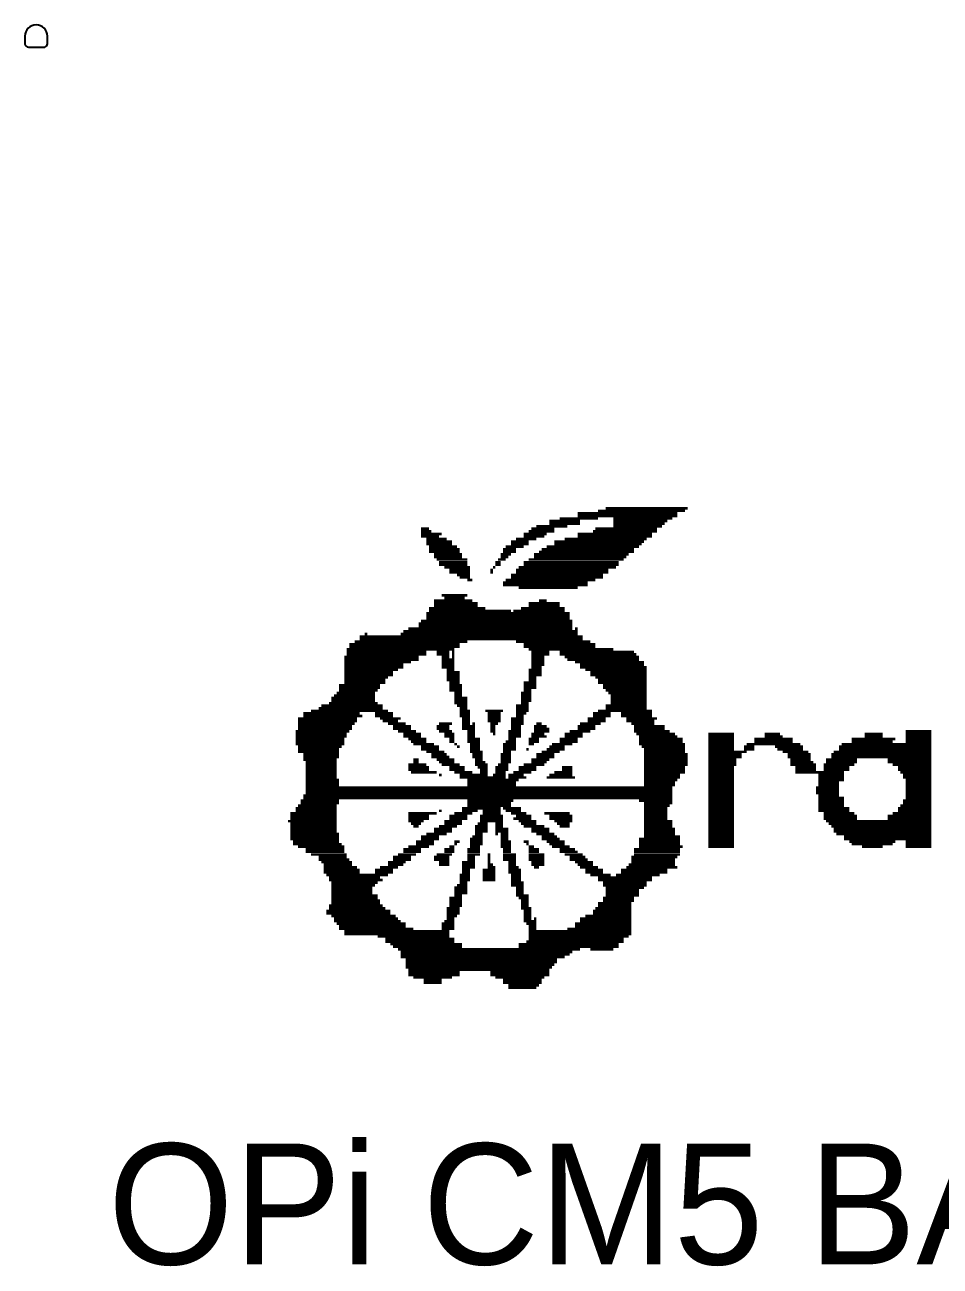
# Model space of a CAD drawing. Extents: x -5.9 to 88.8, y -7.5 to 73.4.
# Drawn here: x 33 to 45.12, y 14.08 to 30.5 of the extents above; entities that cross this region are included whole.
import ezdxf

# ---------------------------------------------------------------- set-up
doc = ezdxf.new("R2010")
doc.units = 0
doc.layers.add('BG_SILKSCREEN_TOP', color=142, linetype='CONTINUOUS')
doc.layers.add('PIN_TOP', color=96, linetype='CONTINUOUS')

msp = doc.modelspace()

# ---------------------------------------------------------------- linework, layer by layer
at = {"layer": 'BG_SILKSCREEN_TOP', "const_width": 0.034011}
for points in [[(40.078, 23.968507), (40.586812, 23.968507)], [(40.31549, 24.036299), (41.638601, 24.036299)], [(40.31549, 24.002492), (41.638601, 24.002492)], [(40.586812, 24.07031), (41.740201, 24.07031)], [(40.68859, 24.104092), (41.774212, 24.104092)], [(40.790495, 23.968507), (41.570808, 23.968507)], [(38.245898, 23.832795), (38.347802, 23.832795)], [(38.245898, 23.798809), (38.38161, 23.798809)], [(39.670888, 23.798809), (40.010207, 23.798809)], [(39.704899, 23.832795), (40.010207, 23.832795)], [(39.772692, 23.866602), (40.1796, 23.866602)], [(39.942389, 23.934699), (40.349297, 23.934699)], [(39.942389, 23.900689), (40.349297, 23.900689)], [(40.518994, 23.798809), (41.3671, 23.798809)], [(40.553005, 23.832795), (41.3671, 23.832795)], [(40.790495, 23.934699), (41.50299, 23.934699)], [(40.790495, 23.900689), (41.468904, 23.900689)], [(40.790495, 23.866602), (41.434893, 23.866602)], [(38.245898, 23.765002), (38.517398, 23.765002)], [(38.245898, 23.730991), (38.483388, 23.730991)], [(38.31369, 23.697209), (38.585292, 23.697209)], [(38.31369, 23.663199), (38.65311, 23.663199)], [(39.433398, 23.663199), (39.670888, 23.663199)], [(39.501191, 23.697209), (39.772692, 23.697209)], [(39.602994, 23.765002), (39.908302, 23.765002)], [(39.602994, 23.730991), (39.874292, 23.730991)], [(40.010207, 23.663199), (41.197403, 23.663199)], [(40.145792, 23.697209), (41.231388, 23.697209)], [(40.31549, 23.765002), (41.299308, 23.765002)], [(40.31549, 23.730991), (41.299308, 23.730991)], [(38.31369, 23.629112), (38.65311, 23.629112)], [(38.347802, 23.595305), (38.720903, 23.595305)], [(38.347802, 23.561294), (38.754888, 23.561294)], [(38.347802, 23.527512), (38.754888, 23.527512)], [(38.415595, 23.493501), (38.788696, 23.493501)], [(39.297712, 23.493501), (39.433398, 23.493501)], [(39.331494, 23.561294), (39.501191, 23.561294)], [(39.331494, 23.527512), (39.501191, 23.527512)], [(39.365504, 23.595305), (39.602994, 23.595305)], [(39.433398, 23.629112), (39.670888, 23.629112)], [(39.738706, 23.493501), (40.993898, 23.493501)], [(39.806499, 23.527512), (41.061792, 23.527512)], [(39.84051, 23.561294), (41.061792, 23.561294)], [(39.908302, 23.595305), (41.12961, 23.595305)], [(40.010207, 23.629112), (41.163596, 23.629112)], [(38.415595, 23.459694), (38.788696, 23.459694)], [(38.449606, 23.425709), (38.856488, 23.425709)], [(38.483388, 23.391597), (38.856488, 23.391597)], [(38.483388, 23.357891), (38.856488, 23.357891)], [(38.551206, 23.323804), (38.8906, 23.323804)], [(39.195908, 23.323804), (39.229894, 23.323804)], [(39.229894, 23.391597), (39.297712, 23.391597)], [(39.229894, 23.357891), (39.297712, 23.357891)], [(39.263701, 23.425709), (39.365504, 23.425709)], [(39.297712, 23.459694), (39.399312, 23.459694)], [(39.535202, 23.323804), (40.824302, 23.323804)], [(39.602994, 23.391597), (40.858288, 23.391597)], [(39.602994, 23.357891), (40.858288, 23.357891)], [(39.670888, 23.425709), (40.926106, 23.425709)], [(39.738706, 23.459694), (40.959888, 23.459694)], [(38.618998, 23.289997), (38.8906, 23.289997)], [(38.618998, 23.256011), (38.8906, 23.256011)], [(38.720903, 23.222204), (38.8906, 23.222204)], [(38.754888, 23.188193), (38.8906, 23.188193)], [(38.856488, 23.154411), (38.924611, 23.154411)], [(39.162101, 23.289997), (39.195908, 23.289997)], [(39.162101, 23.256011), (39.195908, 23.256011)], [(39.365504, 23.154411), (40.553005, 23.154411)], [(39.433398, 23.222204), (40.654605, 23.222204)], [(39.433398, 23.188193), (40.654605, 23.188193)], [(39.501191, 23.289997), (40.722702, 23.289997)], [(39.501191, 23.256011), (40.722702, 23.256011)], [(39.331494, 23.120401), (40.4511, 23.120401)], [(39.331494, 23.086289), (40.4511, 23.086289)], [(39.535202, 23.052608), (40.31549, 23.052608)], [(38.415595, 22.882911), (38.924611, 22.882911)], [(38.415595, 22.848799), (38.992404, 22.848799)], [(38.415595, 22.815093), (38.992404, 22.815093)], [(38.517398, 22.950703), (38.856488, 22.950703)], [(38.551206, 22.916896), (38.822808, 22.916896)], [(39.670888, 22.848799), (40.078, 22.848799)], [(39.670888, 22.815093), (40.078, 22.815093)], [(39.806499, 22.882911), (39.908302, 22.882911)], [(38.31369, 22.713188), (40.213712, 22.713188)], [(38.31369, 22.679406), (40.213712, 22.679406)], [(38.347802, 22.781006), (39.094004, 22.781006)], [(38.347802, 22.747199), (39.433398, 22.747199)], [(39.467409, 22.747199), (40.145792, 22.747199)], [(39.569009, 22.781006), (40.145792, 22.781006)], [(38.0762, 22.50981), (40.247697, 22.50981)], [(38.21209, 22.577603), (40.247697, 22.577603)], [(38.21209, 22.543491), (40.247697, 22.543491)], [(38.245898, 22.61141), (40.247697, 22.61141)], [(38.31369, 22.645395), (40.213712, 22.645395)], [(40.281504, 22.50981), (40.31549, 22.50981)], [(37.36401, 22.340087), (38.856488, 22.340087)], [(37.431802, 22.407905), (40.383308, 22.407905)], [(37.431802, 22.373895), (40.383308, 22.373895)], [(37.499696, 22.441891), (37.533402, 22.441891)], [(37.9746, 22.441891), (40.31549, 22.441891)], [(38.008408, 22.475698), (40.31549, 22.475698)], [(39.501191, 22.340087), (40.485212, 22.340087)], [(37.262206, 22.238208), (38.687096, 22.238208)], [(37.262206, 22.204401), (38.31369, 22.204401)], [(37.262206, 22.17039), (38.31369, 22.17039)], [(37.295988, 22.306001), (38.754888, 22.306001)], [(37.295988, 22.272295), (38.754888, 22.272295)], [(38.449606, 22.204401), (38.618998, 22.204401)], [(38.449606, 22.17039), (38.618998, 22.17039)], [(38.65311, 22.204401), (38.687096, 22.204401)], [(38.65311, 22.17039), (38.687096, 22.17039)], [(39.602994, 22.306001), (40.553005, 22.306001)], [(39.602994, 22.272295), (40.553005, 22.272295)], [(39.670888, 22.238208), (40.790495, 22.238208)], [(39.704899, 22.204401), (39.942389, 22.204401)], [(39.704899, 22.17039), (39.942389, 22.17039)], [(40.078, 22.204401), (41.061792, 22.204401)], [(40.078, 22.17039), (41.095803, 22.17039)], [(37.228094, 22.136608), (38.21209, 22.136608)], [(37.228094, 22.102597), (38.21209, 22.102597)], [(37.228094, 22.068612), (38.110312, 22.068612)], [(37.228094, 22.034805), (38.008408, 22.034805)], [(37.228094, 22.000693), (38.008408, 22.000693)], [(38.517398, 22.136608), (38.618998, 22.136608)], [(38.517398, 22.102597), (38.687096, 22.102597)], [(38.517398, 22.068612), (38.687096, 22.068612)], [(38.517398, 22.034805), (38.687096, 22.034805)], [(38.517398, 22.000693), (38.687096, 22.000693)], [(38.65311, 22.136608), (38.687096, 22.136608)], [(39.704899, 22.136608), (39.874292, 22.136608)], [(39.704899, 22.102597), (39.874292, 22.102597)], [(39.704899, 22.068612), (39.874292, 22.068612)], [(39.704899, 22.034805), (39.874292, 22.034805)], [(39.704899, 22.000693), (39.84051, 22.000693)], [(40.145792, 22.136608), (41.12961, 22.136608)], [(40.1796, 22.102597), (41.12961, 22.102597)], [(40.281504, 22.068612), (41.197403, 22.068612)], [(40.349297, 22.034805), (41.197403, 22.034805)], [(40.349297, 22.000693), (41.231388, 22.000693)], [(37.228094, 21.967012), (37.94059, 21.967012)], [(37.228094, 21.9329), (37.872797, 21.9329)], [(37.228094, 21.899093), (37.872797, 21.899093)], [(37.228094, 21.865107), (37.805004, 21.865107)], [(37.228094, 21.831097), (37.770892, 21.831097)], [(38.585292, 21.967012), (38.687096, 21.967012)], [(38.585292, 21.9329), (38.754888, 21.9329)], [(38.585292, 21.899093), (38.754888, 21.899093)], [(38.585292, 21.865107), (38.754888, 21.865107)], [(38.585292, 21.831097), (38.754888, 21.831097)], [(39.670888, 21.967012), (39.84051, 21.967012)], [(39.670888, 21.9329), (39.84051, 21.9329)], [(39.670888, 21.899093), (39.84051, 21.899093)], [(39.670888, 21.865107), (39.772692, 21.865107)], [(39.670888, 21.831097), (39.772692, 21.831097)], [(40.41709, 21.967012), (41.231388, 21.967012)], [(40.485212, 21.9329), (41.231388, 21.9329)], [(40.485212, 21.899093), (41.231388, 21.899093)], [(40.553005, 21.865107), (41.231388, 21.865107)], [(40.586812, 21.831097), (41.231388, 21.831097)], [(37.126494, 21.661603), (37.635307, 21.661603)], [(37.160302, 21.763203), (37.7031, 21.763203)], [(37.160302, 21.729497), (37.7031, 21.729497)], [(37.160302, 21.69541), (37.669292, 21.69541)], [(37.228094, 21.797289), (37.770892, 21.797289)], [(38.618998, 21.797289), (38.754888, 21.797289)], [(38.618998, 21.763203), (38.788696, 21.763203)], [(38.618998, 21.729497), (38.788696, 21.729497)], [(38.618998, 21.69541), (38.788696, 21.69541)], [(38.687096, 21.661603), (38.788696, 21.661603)], [(39.569009, 21.661603), (39.704899, 21.661603)], [(39.602994, 21.797289), (39.772692, 21.797289)], [(39.602994, 21.763203), (39.772692, 21.763203)], [(39.602994, 21.729497), (39.772692, 21.729497)], [(39.602994, 21.69541), (39.704899, 21.69541)], [(40.586812, 21.797289), (41.231388, 21.797289)], [(40.654605, 21.763203), (41.231388, 21.763203)], [(40.654605, 21.729497), (41.231388, 21.729497)], [(40.68859, 21.69541), (41.231388, 21.69541)], [(40.722702, 21.661603), (41.231388, 21.661603)], [(37.024691, 21.525789), (37.669292, 21.525789)], [(37.058498, 21.593607), (37.635307, 21.593607)], [(37.058498, 21.559799), (37.635307, 21.559799)], [(37.092509, 21.627592), (37.635307, 21.627592)], [(38.687096, 21.627592), (38.788696, 21.627592)], [(38.687096, 21.593607), (38.856488, 21.593607)], [(38.687096, 21.559799), (38.856488, 21.559799)], [(38.687096, 21.525789), (38.856488, 21.525789)], [(39.569009, 21.627592), (39.704899, 21.627592)], [(39.569009, 21.593607), (39.704899, 21.593607)], [(39.569009, 21.559799), (39.704899, 21.559799)], [(39.569009, 21.525789), (39.670888, 21.525789)], [(40.75651, 21.627592), (41.231388, 21.627592)], [(40.75651, 21.593607), (41.231388, 21.593607)], [(40.75651, 21.559799), (41.231388, 21.559799)], [(40.75651, 21.525789), (41.231388, 21.525789)], [(36.685296, 21.390102), (37.431802, 21.390102)], [(36.685296, 21.356295), (37.46561, 21.356295)], [(36.787201, 21.424189), (37.805004, 21.424189)], [(36.889004, 21.457895), (37.737212, 21.457895)], [(36.922812, 21.492007), (37.737212, 21.492007)], [(37.635307, 21.390102), (37.872797, 21.390102)], [(37.635307, 21.356295), (37.872797, 21.356295)], [(38.720903, 21.492007), (38.856488, 21.492007)], [(38.754888, 21.457895), (38.856488, 21.457895)], [(38.754888, 21.424189), (38.8906, 21.424189)], [(38.754888, 21.390102), (38.8906, 21.390102)], [(38.754888, 21.356295), (38.8906, 21.356295)], [(39.094004, 21.424189), (39.331494, 21.424189)], [(39.12809, 21.390102), (39.297712, 21.390102)], [(39.12809, 21.356295), (39.297712, 21.356295)], [(39.501191, 21.492007), (39.670888, 21.492007)], [(39.501191, 21.457895), (39.670888, 21.457895)], [(39.501191, 21.424189), (39.670888, 21.424189)], [(39.501191, 21.390102), (39.636802, 21.390102)], [(39.501191, 21.356295), (39.602994, 21.356295)], [(40.518994, 21.390102), (40.75651, 21.390102)], [(40.518994, 21.356295), (40.75651, 21.356295)], [(40.586812, 21.424189), (41.299308, 21.424189)], [(40.68859, 21.492007), (41.231388, 21.492007)], [(40.68859, 21.457895), (41.231388, 21.457895)], [(40.892095, 21.390102), (41.299308, 21.390102)], [(40.892095, 21.356295), (41.299308, 21.356295)], [(36.617504, 21.322309), (37.397792, 21.322309)], [(36.617504, 21.288299), (37.397792, 21.288299)], [(36.617504, 21.254491), (37.36401, 21.254491)], [(36.617504, 21.220405), (37.329999, 21.220405)], [(36.617504, 21.186699), (37.329999, 21.186699)], [(37.7031, 21.322309), (37.9746, 21.322309)], [(37.737212, 21.288299), (37.94059, 21.288299)], [(37.805004, 21.254491), (38.042494, 21.254491)], [(37.872797, 21.220405), (38.110312, 21.220405)], [(37.872797, 21.186699), (38.110312, 21.186699)], [(38.449606, 21.220405), (38.618998, 21.220405)], [(38.449606, 21.186699), (38.618998, 21.186699)], [(38.483388, 21.254491), (38.65311, 21.254491)], [(38.788696, 21.322309), (38.8906, 21.322309)], [(38.788696, 21.288299), (38.8906, 21.288299)], [(38.788696, 21.254491), (38.8906, 21.254491)], [(38.788696, 21.220405), (38.958393, 21.220405)], [(38.788696, 21.186699), (38.958393, 21.186699)], [(38.924611, 21.254491), (38.958393, 21.254491)], [(39.12809, 21.322309), (39.297712, 21.322309)], [(39.12809, 21.288299), (39.297712, 21.288299)], [(39.162101, 21.254491), (39.263701, 21.254491)], [(39.162101, 21.220405), (39.229894, 21.220405)], [(39.162101, 21.186699), (39.229894, 21.186699)], [(39.433398, 21.322309), (39.602994, 21.322309)], [(39.433398, 21.288299), (39.602994, 21.288299)], [(39.433398, 21.254491), (39.602994, 21.254491)], [(39.433398, 21.220405), (39.569009, 21.220405)], [(39.433398, 21.186699), (39.569009, 21.186699)], [(39.738706, 21.220405), (39.908302, 21.220405)], [(39.738706, 21.186699), (39.942389, 21.186699)], [(39.772692, 21.254491), (39.84051, 21.254491)], [(40.31549, 21.220405), (40.553005, 21.220405)], [(40.31549, 21.186699), (40.553005, 21.186699)], [(40.349297, 21.254491), (40.620798, 21.254491)], [(40.4511, 21.322309), (40.68859, 21.322309)], [(40.4511, 21.288299), (40.68859, 21.288299)], [(40.959888, 21.322309), (41.3671, 21.322309)], [(40.959888, 21.288299), (41.333293, 21.288299)], [(41.02801, 21.254491), (41.333293, 21.254491)], [(41.061792, 21.220405), (41.468904, 21.220405)], [(41.061792, 21.186699), (41.468904, 21.186699)], [(36.583696, 21.152612), (37.295988, 21.152612)], [(36.583696, 21.118805), (37.262206, 21.118805)], [(36.583696, 21.084794), (37.262206, 21.084794)], [(36.583696, 21.050809), (37.228094, 21.050809)], [(36.583696, 21.017001), (37.228094, 21.017001)], [(37.94059, 21.152612), (38.178105, 21.152612)], [(38.008408, 21.118805), (38.245898, 21.118805)], [(38.008408, 21.084794), (38.245898, 21.084794)], [(38.0762, 21.050809), (38.31369, 21.050809)], [(38.110312, 21.017001), (38.31369, 21.017001)], [(38.483388, 21.152612), (38.65311, 21.152612)], [(38.551206, 21.118805), (38.687096, 21.118805)], [(38.551206, 21.084794), (38.687096, 21.084794)], [(38.618998, 21.050809), (38.687096, 21.050809)], [(38.618998, 21.017001), (38.687096, 21.017001)], [(38.856488, 21.152612), (38.958393, 21.152612)], [(38.856488, 21.118805), (38.958393, 21.118805)], [(38.856488, 21.084794), (38.958393, 21.084794)], [(38.856488, 21.050809), (39.026211, 21.050809)], [(38.856488, 21.017001), (39.026211, 21.017001)], [(39.162101, 21.152612), (39.229894, 21.152612)], [(39.195908, 21.118805), (39.229894, 21.118805)], [(39.365504, 21.017001), (39.501191, 21.017001)], [(39.399312, 21.152612), (39.569009, 21.152612)], [(39.399312, 21.118805), (39.569009, 21.118805)], [(39.399312, 21.084794), (39.569009, 21.084794)], [(39.399312, 21.050809), (39.501191, 21.050809)], [(39.670888, 21.050809), (39.806499, 21.050809)], [(39.670888, 21.017001), (39.806499, 21.017001)], [(39.704899, 21.118805), (39.874292, 21.118805)], [(39.704899, 21.084794), (39.908302, 21.084794)], [(39.738706, 21.152612), (39.942389, 21.152612)], [(40.078, 21.050809), (40.31549, 21.050809)], [(40.078, 21.017001), (40.31549, 21.017001)], [(40.145792, 21.118805), (40.383308, 21.118805)], [(40.145792, 21.084794), (40.383308, 21.084794)], [(40.213712, 21.152612), (40.485212, 21.152612)], [(41.061792, 21.152612), (41.536696, 21.152612)], [(41.095803, 21.118805), (41.60459, 21.118805)], [(41.12961, 21.084794), (41.638601, 21.084794)], [(41.12961, 21.050809), (41.706394, 21.050809)], [(41.12961, 21.017001), (41.706394, 21.017001)], [(42.045788, 21.118805), (42.384802, 21.118805)], [(42.045788, 21.084794), (42.384802, 21.084794)], [(42.045788, 21.050809), (42.384802, 21.050809)], [(42.045788, 21.017001), (42.384802, 21.017001)], [(42.656404, 21.050809), (43.16509, 21.050809)], [(42.656404, 21.017001), (43.16509, 21.017001)], [(42.79199, 21.118805), (42.995494, 21.118805)], [(42.79199, 21.084794), (43.029505, 21.084794)], [(43.945404, 21.050809), (44.522288, 21.050809)], [(43.945404, 21.017001), (44.488202, 21.017001)], [(44.115101, 21.118805), (44.352591, 21.118805)], [(44.115101, 21.084794), (44.352591, 21.084794)], [(44.657899, 21.152612), (44.997192, 21.152612)], [(44.657899, 21.118805), (44.997192, 21.118805)], [(44.657899, 21.084794), (44.997192, 21.084794)], [(44.657899, 21.050809), (44.997192, 21.050809)], [(44.657899, 21.017001), (44.997192, 21.017001)], [(36.583696, 20.982991), (37.228094, 20.982991)], [(36.617504, 20.949209), (37.194388, 20.949209)], [(36.617504, 20.915097), (37.160302, 20.915097)], [(36.617504, 20.881391), (37.160302, 20.881391)], [(36.685296, 20.847304), (37.160302, 20.847304)], [(38.144298, 20.982991), (38.415595, 20.982991)], [(38.245898, 20.949209), (38.483388, 20.949209)], [(38.245898, 20.915097), (38.483388, 20.915097)], [(38.31369, 20.881391), (38.551206, 20.881391)], [(38.38161, 20.847304), (38.585292, 20.847304)], [(38.687096, 20.982991), (38.720903, 20.982991)], [(38.720903, 20.949209), (38.754888, 20.949209)], [(38.8906, 20.982991), (39.026211, 20.982991)], [(38.8906, 20.949209), (39.026211, 20.949209)], [(38.8906, 20.915097), (39.026211, 20.915097)], [(38.8906, 20.881391), (39.060196, 20.881391)], [(38.924611, 20.847304), (39.060196, 20.847304)], [(39.297712, 20.847304), (39.433398, 20.847304)], [(39.331494, 20.982991), (39.501191, 20.982991)], [(39.331494, 20.949209), (39.501191, 20.949209)], [(39.331494, 20.915097), (39.501191, 20.915097)], [(39.331494, 20.881391), (39.433398, 20.881391)], [(39.636802, 20.915097), (39.670888, 20.915097)], [(39.670888, 20.982991), (39.738706, 20.982991)], [(39.772692, 20.847304), (40.010207, 20.847304)], [(39.84051, 20.881391), (40.078, 20.881391)], [(39.908302, 20.915097), (40.145792, 20.915097)], [(39.942389, 20.949209), (40.145792, 20.949209)], [(39.976196, 20.982991), (40.247697, 20.982991)], [(41.12961, 20.982991), (41.740201, 20.982991)], [(41.163596, 20.949209), (41.740201, 20.949209)], [(41.197403, 20.915097), (41.740201, 20.915097)], [(41.197403, 20.881391), (41.740201, 20.881391)], [(41.197403, 20.847304), (41.774212, 20.847304)], [(42.045788, 20.982991), (42.384802, 20.982991)], [(42.045788, 20.949209), (42.384802, 20.949209)], [(42.045788, 20.915097), (42.384802, 20.915097)], [(42.045788, 20.881391), (42.5545, 20.881391)], [(42.045788, 20.847304), (42.486707, 20.847304)], [(42.520489, 20.949209), (42.656404, 20.949209)], [(42.520489, 20.915097), (42.656404, 20.915097)], [(42.5545, 20.982991), (43.266995, 20.982991)], [(42.9276, 20.949209), (43.300802, 20.949209)], [(42.961712, 20.915097), (43.300802, 20.915097)], [(43.029505, 20.881391), (43.368798, 20.881391)], [(43.097298, 20.847304), (43.402606, 20.847304)], [(43.674208, 20.847304), (44.997192, 20.847304)], [(43.707888, 20.881391), (44.997192, 20.881391)], [(43.775808, 20.949209), (44.997192, 20.949209)], [(43.775808, 20.915097), (44.997192, 20.915097)], [(43.809793, 20.982991), (44.997192, 20.982991)], [(36.685296, 20.813293), (37.160302, 20.813293)], [(36.685296, 20.779511), (37.126494, 20.779511)], [(36.719408, 20.745501), (37.126494, 20.745501)], [(36.719408, 20.711693), (37.126494, 20.711693)], [(36.719408, 20.677607), (37.126494, 20.677607)], [(38.0762, 20.711693), (38.31369, 20.711693)], [(38.0762, 20.677607), (38.347802, 20.677607)], [(38.144298, 20.779511), (38.21209, 20.779511)], [(38.144298, 20.745501), (38.21209, 20.745501)], [(38.38161, 20.813293), (38.618998, 20.813293)], [(38.449606, 20.779511), (38.687096, 20.779511)], [(38.483388, 20.745501), (38.687096, 20.745501)], [(38.517398, 20.711693), (38.754888, 20.711693)], [(38.618998, 20.677607), (38.822808, 20.677607)], [(38.924611, 20.813293), (39.060196, 20.813293)], [(38.958393, 20.779511), (39.060196, 20.779511)], [(38.958393, 20.745501), (39.094004, 20.745501)], [(38.958393, 20.711693), (39.12809, 20.711693)], [(38.992404, 20.677607), (39.12809, 20.677607)], [(39.229894, 20.677607), (39.399312, 20.677607)], [(39.263701, 20.711693), (39.399312, 20.711693)], [(39.297712, 20.813293), (39.433398, 20.813293)], [(39.297712, 20.779511), (39.433398, 20.779511)], [(39.297712, 20.745501), (39.433398, 20.745501)], [(39.535202, 20.677607), (39.772692, 20.677607)], [(39.602994, 20.711693), (39.874292, 20.711693)], [(39.704899, 20.779511), (39.942389, 20.779511)], [(39.704899, 20.745501), (39.908302, 20.745501)], [(39.772692, 20.813293), (40.010207, 20.813293)], [(40.111807, 20.677607), (40.247697, 20.677607)], [(41.197403, 20.813293), (41.774212, 20.813293)], [(41.197403, 20.779511), (41.774212, 20.779511)], [(41.197403, 20.745501), (41.774212, 20.745501)], [(41.197403, 20.711693), (41.774212, 20.711693)], [(41.197403, 20.677607), (41.740201, 20.677607)], [(42.045788, 20.813293), (42.486707, 20.813293)], [(42.045788, 20.779511), (42.418889, 20.779511)], [(42.045788, 20.745501), (42.418889, 20.745501)], [(42.045788, 20.711693), (42.418889, 20.711693)], [(42.045788, 20.677607), (42.384802, 20.677607)], [(43.097298, 20.813293), (43.402606, 20.813293)], [(43.13141, 20.779511), (43.402606, 20.779511)], [(43.13141, 20.745501), (43.436692, 20.745501)], [(43.13141, 20.711693), (43.470398, 20.711693)], [(43.199202, 20.677607), (43.470398, 20.677607)], [(43.572303, 20.711693), (43.97949, 20.711693)], [(43.572303, 20.677607), (43.911596, 20.677607)], [(43.606288, 20.779511), (44.013196, 20.779511)], [(43.606288, 20.745501), (44.013196, 20.745501)], [(43.674208, 20.813293), (44.997192, 20.813293)], [(44.420409, 20.779511), (44.997192, 20.779511)], [(44.420409, 20.745501), (44.997192, 20.745501)], [(44.488202, 20.711693), (44.997192, 20.711693)], [(44.555994, 20.677607), (44.997192, 20.677607)], [(36.719408, 20.643901), (37.126494, 20.643901)], [(36.719408, 20.609789), (37.126494, 20.609789)], [(36.719408, 20.576007), (37.126494, 20.576007)], [(36.719408, 20.541996), (37.126494, 20.541996)], [(38.0762, 20.643901), (38.347802, 20.643901)], [(38.110312, 20.609789), (38.449606, 20.609789)], [(38.483388, 20.576007), (38.517398, 20.576007)], [(38.618998, 20.643901), (38.822808, 20.643901)], [(38.687096, 20.609789), (38.924611, 20.609789)], [(38.754888, 20.576007), (39.12809, 20.576007)], [(38.754888, 20.541996), (39.365504, 20.541996)], [(39.026211, 20.643901), (39.12809, 20.643901)], [(39.026211, 20.609789), (39.12809, 20.609789)], [(39.195908, 20.576007), (39.365504, 20.576007)], [(39.229894, 20.643901), (39.399312, 20.643901)], [(39.229894, 20.609789), (39.365504, 20.609789)], [(39.399312, 20.576007), (39.602994, 20.576007)], [(39.399312, 20.541996), (39.636802, 20.541996)], [(39.467409, 20.609789), (39.704899, 20.609789)], [(39.535202, 20.643901), (39.772692, 20.643901)], [(39.908302, 20.541996), (40.281504, 20.541996)], [(39.942389, 20.576007), (40.247697, 20.576007)], [(40.010207, 20.609789), (40.247697, 20.609789)], [(40.111807, 20.643901), (40.247697, 20.643901)], [(41.197403, 20.643901), (41.740201, 20.643901)], [(41.197403, 20.609789), (41.740201, 20.609789)], [(41.197403, 20.576007), (41.672408, 20.576007)], [(41.197403, 20.541996), (41.672408, 20.541996)], [(42.045788, 20.643901), (42.384802, 20.643901)], [(42.045788, 20.609789), (42.384802, 20.609789)], [(42.045788, 20.576007), (42.384802, 20.576007)], [(42.045788, 20.541996), (42.384802, 20.541996)], [(43.199202, 20.643901), (43.470398, 20.643901)], [(43.199202, 20.609789), (43.843804, 20.609789)], [(43.50451, 20.576007), (43.843804, 20.576007)], [(43.50451, 20.541996), (43.843804, 20.541996)], [(43.572303, 20.643901), (43.911596, 20.643901)], [(44.555994, 20.643901), (44.997192, 20.643901)], [(44.590106, 20.609789), (44.997192, 20.609789)], [(44.624092, 20.576007), (44.997192, 20.576007)], [(44.624092, 20.541996), (44.997192, 20.541996)], [(36.719408, 20.508011), (37.160302, 20.508011)], [(36.719408, 20.474203), (37.160302, 20.474203)], [(36.719408, 20.440193), (37.160302, 20.440193)], [(36.719408, 20.406411), (41.570808, 20.406411)], [(36.719408, 20.372299), (41.570808, 20.372299)], [(38.856488, 20.508011), (39.535202, 20.508011)], [(38.856488, 20.474203), (39.501191, 20.474203)], [(38.856488, 20.440193), (39.501191, 20.440193)], [(41.197403, 20.508011), (41.638601, 20.508011)], [(41.197403, 20.474203), (41.60459, 20.474203)], [(41.197403, 20.440193), (41.60459, 20.440193)], [(42.045788, 20.508011), (42.384802, 20.508011)], [(42.045788, 20.474203), (42.384802, 20.474203)], [(42.045788, 20.440193), (42.384802, 20.440193)], [(42.045788, 20.406411), (42.384802, 20.406411)], [(42.045788, 20.372299), (42.384802, 20.372299)], [(43.470398, 20.406411), (43.775808, 20.406411)], [(43.470398, 20.372299), (43.775808, 20.372299)], [(43.50451, 20.508011), (43.843804, 20.508011)], [(43.50451, 20.474203), (43.775808, 20.474203)], [(43.50451, 20.440193), (43.775808, 20.440193)], [(44.657899, 20.508011), (44.997192, 20.508011)], [(44.657899, 20.474203), (44.997192, 20.474203)], [(44.657899, 20.440193), (44.997192, 20.440193)], [(44.657899, 20.406411), (44.997192, 20.406411)], [(44.657899, 20.372299), (44.997192, 20.372299)], [(36.65159, 20.236688), (37.160302, 20.236688)], [(36.65159, 20.202703), (37.160302, 20.202703)], [(36.685296, 20.304506), (41.570808, 20.304506)], [(36.685296, 20.270495), (41.570808, 20.270495)], [(36.719408, 20.338593), (41.570808, 20.338593)], [(38.856488, 20.236688), (39.467409, 20.236688)], [(38.856488, 20.202703), (39.433398, 20.202703)], [(41.12961, 20.236688), (41.570808, 20.236688)], [(41.197403, 20.202703), (41.570808, 20.202703)], [(42.045788, 20.338593), (42.384802, 20.338593)], [(42.045788, 20.304506), (42.384802, 20.304506)], [(42.045788, 20.270495), (42.384802, 20.270495)], [(42.045788, 20.236688), (42.384802, 20.236688)], [(42.045788, 20.202703), (42.384802, 20.202703)], [(43.470398, 20.338593), (43.775808, 20.338593)], [(43.50451, 20.304506), (43.775808, 20.304506)], [(43.50451, 20.270495), (43.843804, 20.270495)], [(43.50451, 20.236688), (43.843804, 20.236688)], [(43.50451, 20.202703), (43.843804, 20.202703)], [(44.624092, 20.236688), (44.997192, 20.236688)], [(44.624092, 20.202703), (44.997192, 20.202703)], [(44.657899, 20.338593), (44.997192, 20.338593)], [(44.657899, 20.304506), (44.997192, 20.304506)], [(44.657899, 20.270495), (44.997192, 20.270495)], [(36.5157, 20.066991), (37.126494, 20.066991)], [(36.5157, 20.033005), (37.126494, 20.033005)], [(36.583696, 20.13491), (37.126494, 20.13491)], [(36.583696, 20.101103), (37.126494, 20.101103)], [(36.617504, 20.168895), (37.126494, 20.168895)], [(38.0762, 20.066991), (38.449606, 20.066991)], [(38.0762, 20.033005), (38.347802, 20.033005)], [(38.483388, 20.101103), (38.517398, 20.101103)], [(38.618998, 20.033005), (38.856488, 20.033005)], [(38.687096, 20.066991), (38.924611, 20.066991)], [(38.788696, 20.13491), (39.297712, 20.13491)], [(38.788696, 20.101103), (38.992404, 20.101103)], [(38.856488, 20.168895), (39.433398, 20.168895)], [(39.026211, 20.033005), (39.331494, 20.033005)], [(39.060196, 20.101103), (39.297712, 20.101103)], [(39.060196, 20.066991), (39.297712, 20.066991)], [(39.331494, 20.13491), (39.569009, 20.13491)], [(39.365504, 20.101103), (39.569009, 20.101103)], [(39.433398, 20.066991), (39.636802, 20.066991)], [(39.501191, 20.033005), (39.704899, 20.033005)], [(39.874292, 20.066991), (40.213712, 20.066991)], [(39.942389, 20.033005), (40.247697, 20.033005)], [(41.197403, 20.168895), (41.536696, 20.168895)], [(41.197403, 20.13491), (41.50299, 20.13491)], [(41.197403, 20.101103), (41.50299, 20.101103)], [(41.197403, 20.066991), (41.50299, 20.066991)], [(41.197403, 20.033005), (41.50299, 20.033005)], [(42.045788, 20.168895), (42.384802, 20.168895)], [(42.045788, 20.13491), (42.384802, 20.13491)], [(42.045788, 20.101103), (42.384802, 20.101103)], [(42.045788, 20.066991), (42.384802, 20.066991)], [(42.045788, 20.033005), (42.384802, 20.033005)], [(43.50451, 20.168895), (43.843804, 20.168895)], [(43.50451, 20.13491), (43.911596, 20.13491)], [(43.50451, 20.101103), (43.911596, 20.101103)], [(43.572303, 20.066991), (43.97949, 20.066991)], [(43.572303, 20.033005), (44.013196, 20.033005)], [(44.420409, 20.033005), (44.997192, 20.033005)], [(44.488202, 20.066991), (44.997192, 20.066991)], [(44.555994, 20.13491), (44.997192, 20.13491)], [(44.555994, 20.101103), (44.997192, 20.101103)], [(44.590106, 20.168895), (44.997192, 20.168895)], [(36.481893, 19.965187), (37.126494, 19.965187)], [(36.5157, 19.999198), (37.126494, 19.999198)], [(36.5157, 19.931405), (37.126494, 19.931405)], [(36.5157, 19.897395), (37.126494, 19.897395)], [(36.5157, 19.863587), (37.126494, 19.863587)], [(38.0762, 19.999198), (38.347802, 19.999198)], [(38.0762, 19.965187), (38.28001, 19.965187)], [(38.110312, 19.931405), (38.245898, 19.931405)], [(38.144298, 19.897395), (38.21209, 19.897395)], [(38.415595, 19.863587), (38.65311, 19.863587)], [(38.483388, 19.897395), (38.720903, 19.897395)], [(38.551206, 19.965187), (38.788696, 19.965187)], [(38.551206, 19.931405), (38.788696, 19.931405)], [(38.618998, 19.999198), (38.856488, 19.999198)], [(38.958393, 19.897395), (39.12809, 19.897395)], [(38.958393, 19.863587), (39.12809, 19.863587)], [(38.992404, 19.931405), (39.12809, 19.931405)], [(39.026211, 19.999198), (39.331494, 19.999198)], [(39.026211, 19.965187), (39.331494, 19.965187)], [(39.229894, 19.931405), (39.331494, 19.931405)], [(39.229894, 19.897395), (39.331494, 19.897395)], [(39.229894, 19.863587), (39.399312, 19.863587)], [(39.467409, 19.999198), (39.704899, 19.999198)], [(39.535202, 19.965187), (39.772692, 19.965187)], [(39.569009, 19.931405), (39.772692, 19.931405)], [(39.602994, 19.897395), (39.874292, 19.897395)], [(39.704899, 19.863587), (39.942389, 19.863587)], [(39.942389, 19.999198), (40.247697, 19.999198)], [(40.010207, 19.965187), (40.247697, 19.965187)], [(40.043989, 19.931405), (40.213712, 19.931405)], [(40.078, 19.897395), (40.213712, 19.897395)], [(41.197403, 19.999198), (41.50299, 19.999198)], [(41.197403, 19.965187), (41.570808, 19.965187)], [(41.197403, 19.931405), (41.570808, 19.931405)], [(41.197403, 19.897395), (41.570808, 19.897395)], [(41.197403, 19.863587), (41.60459, 19.863587)], [(42.045788, 19.999198), (42.384802, 19.999198)], [(42.045788, 19.965187), (42.384802, 19.965187)], [(42.045788, 19.931405), (42.384802, 19.931405)], [(42.045788, 19.897395), (42.384802, 19.897395)], [(42.045788, 19.863587), (42.384802, 19.863587)], [(43.572303, 19.999198), (44.013196, 19.999198)], [(43.606288, 19.965187), (44.997192, 19.965187)], [(43.640096, 19.931405), (44.997192, 19.931405)], [(43.674208, 19.897395), (44.997192, 19.897395)], [(43.707888, 19.863587), (44.997192, 19.863587)], [(44.420409, 19.999198), (44.997192, 19.999198)], [(36.5157, 19.829501), (37.126494, 19.829501)], [(36.5157, 19.795795), (37.160302, 19.795795)], [(36.5157, 19.761708), (37.160302, 19.761708)], [(36.5157, 19.727697), (37.160302, 19.727697)], [(36.549711, 19.69389), (37.160302, 19.69389)], [(38.178105, 19.69389), (38.415595, 19.69389)], [(38.245898, 19.761708), (38.483388, 19.761708)], [(38.245898, 19.727697), (38.483388, 19.727697)], [(38.31369, 19.795795), (38.585292, 19.795795)], [(38.415595, 19.829501), (38.65311, 19.829501)], [(38.687096, 19.69389), (38.754888, 19.69389)], [(38.8906, 19.727697), (39.060196, 19.727697)], [(38.8906, 19.69389), (39.060196, 19.69389)], [(38.924611, 19.761708), (39.060196, 19.761708)], [(38.958393, 19.829501), (39.12809, 19.829501)], [(38.958393, 19.795795), (39.060196, 19.795795)], [(39.229894, 19.829501), (39.399312, 19.829501)], [(39.229894, 19.795795), (39.263701, 19.795795)], [(39.297712, 19.795795), (39.399312, 19.795795)], [(39.297712, 19.761708), (39.399312, 19.761708)], [(39.297712, 19.727697), (39.399312, 19.727697)], [(39.297712, 19.69389), (39.433398, 19.69389)], [(39.602994, 19.69389), (39.670888, 19.69389)], [(39.704899, 19.829501), (39.942389, 19.829501)], [(39.772692, 19.795795), (40.010207, 19.795795)], [(39.84051, 19.761708), (40.043989, 19.761708)], [(39.84051, 19.727697), (40.078, 19.727697)], [(39.908302, 19.69389), (40.145792, 19.69389)], [(41.12961, 19.727697), (41.672408, 19.727697)], [(41.12961, 19.69389), (41.672408, 19.69389)], [(41.197403, 19.829501), (41.60459, 19.829501)], [(41.197403, 19.795795), (41.60459, 19.795795)], [(41.197403, 19.761708), (41.672408, 19.761708)], [(42.045788, 19.829501), (42.384802, 19.829501)], [(42.045788, 19.795795), (42.384802, 19.795795)], [(42.045788, 19.761708), (42.384802, 19.761708)], [(42.045788, 19.727697), (42.384802, 19.727697)], [(42.045788, 19.69389), (42.384802, 19.69389)], [(43.707888, 19.829501), (44.997192, 19.829501)], [(43.742, 19.795795), (44.997192, 19.795795)], [(43.843804, 19.761708), (44.997192, 19.761708)], [(43.843804, 19.727697), (44.997192, 19.727697)], [(43.911596, 19.69389), (44.522288, 19.69389)], [(44.657899, 19.69389), (44.997192, 19.69389)], [(36.549711, 19.659905), (37.194388, 19.659905)], [(36.617504, 19.626097), (37.228094, 19.626097)], [(36.719408, 19.592112), (37.228094, 19.592112)], [(36.719408, 19.558305), (37.228094, 19.558305)], [(38.008408, 19.592112), (38.245898, 19.592112)], [(38.008408, 19.558305), (38.245898, 19.558305)], [(38.0762, 19.626097), (38.347802, 19.626097)], [(38.178105, 19.659905), (38.415595, 19.659905)], [(38.551206, 19.592112), (38.687096, 19.592112)], [(38.551206, 19.558305), (38.687096, 19.558305)], [(38.618998, 19.626097), (38.687096, 19.626097)], [(38.687096, 19.659905), (38.720903, 19.659905)], [(38.856488, 19.592112), (39.026211, 19.592112)], [(38.856488, 19.558305), (39.026211, 19.558305)], [(38.8906, 19.659905), (39.060196, 19.659905)], [(38.8906, 19.626097), (39.026211, 19.626097)], [(39.297712, 19.659905), (39.433398, 19.659905)], [(39.297712, 19.626097), (39.433398, 19.626097)], [(39.331494, 19.592112), (39.433398, 19.592112)], [(39.331494, 19.558305), (39.433398, 19.558305)], [(39.636802, 19.659905), (39.670888, 19.659905)], [(39.670888, 19.626097), (39.738706, 19.626097)], [(39.670888, 19.592112), (39.806499, 19.592112)], [(39.670888, 19.558305), (39.806499, 19.558305)], [(39.942389, 19.659905), (40.145792, 19.659905)], [(39.976196, 19.626097), (40.213712, 19.626097)], [(40.078, 19.592112), (40.281504, 19.592112)], [(40.078, 19.558305), (40.31549, 19.558305)], [(41.061792, 19.592112), (41.672408, 19.592112)], [(41.061792, 19.558305), (41.672408, 19.558305)], [(41.12961, 19.659905), (41.672408, 19.659905)], [(41.12961, 19.626097), (41.706394, 19.626097)], [(42.045788, 19.659905), (42.384802, 19.659905)], [(42.045788, 19.626097), (42.384802, 19.626097)], [(43.945404, 19.659905), (44.488202, 19.659905)], [(44.08109, 19.626097), (44.352591, 19.626097)], [(44.657899, 19.659905), (44.997192, 19.659905)], [(44.657899, 19.626097), (44.997192, 19.626097)], [(36.787201, 19.524193), (37.262206, 19.524193)], [(36.889004, 19.490207), (37.262206, 19.490207)], [(36.889004, 19.4564), (37.295988, 19.4564)], [(36.922812, 19.422389), (37.329999, 19.422389)], [(36.956898, 19.388607), (37.329999, 19.388607)], [(37.805004, 19.422389), (38.042494, 19.422389)], [(37.805004, 19.388607), (38.008408, 19.388607)], [(37.872797, 19.490207), (38.110312, 19.490207)], [(37.872797, 19.4564), (38.110312, 19.4564)], [(37.94059, 19.524193), (38.178105, 19.524193)], [(38.415595, 19.490207), (38.618998, 19.490207)], [(38.415595, 19.4564), (38.618998, 19.4564)], [(38.449606, 19.524193), (38.65311, 19.524193)], [(38.483388, 19.422389), (38.618998, 19.422389)], [(38.483388, 19.388607), (38.618998, 19.388607)], [(38.788696, 19.422389), (38.958393, 19.422389)], [(38.788696, 19.388607), (38.958393, 19.388607)], [(38.856488, 19.524193), (39.026211, 19.524193)], [(38.856488, 19.490207), (38.958393, 19.490207)], [(38.856488, 19.4564), (38.958393, 19.4564)], [(39.12809, 19.524193), (39.162101, 19.524193)], [(39.12809, 19.490207), (39.162101, 19.490207)], [(39.12809, 19.4564), (39.162101, 19.4564)], [(39.12809, 19.422389), (39.162101, 19.422389)], [(39.12809, 19.388607), (39.195908, 19.388607)], [(39.331494, 19.524193), (39.501191, 19.524193)], [(39.331494, 19.490207), (39.501191, 19.490207)], [(39.331494, 19.4564), (39.501191, 19.4564)], [(39.399312, 19.422389), (39.501191, 19.422389)], [(39.399312, 19.388607), (39.501191, 19.388607)], [(39.670888, 19.524193), (39.874292, 19.524193)], [(39.670888, 19.490207), (39.874292, 19.490207)], [(39.670888, 19.4564), (39.874292, 19.4564)], [(39.704899, 19.422389), (39.874292, 19.422389)], [(39.704899, 19.388607), (39.874292, 19.388607)], [(40.145792, 19.524193), (40.383308, 19.524193)], [(40.213712, 19.490207), (40.41709, 19.490207)], [(40.213712, 19.4564), (40.4511, 19.4564)], [(40.281504, 19.422389), (40.518994, 19.422389)], [(40.31549, 19.388607), (40.518994, 19.388607)], [(40.993898, 19.388607), (41.60459, 19.388607)], [(41.02801, 19.490207), (41.638601, 19.490207)], [(41.02801, 19.4564), (41.60459, 19.4564)], [(41.02801, 19.422389), (41.60459, 19.422389)], [(41.061792, 19.524193), (41.672408, 19.524193)], [(36.956898, 19.354597), (37.397792, 19.354597)], [(36.956898, 19.320789), (37.431802, 19.320789)], [(36.956898, 19.286703), (37.431802, 19.286703)], [(36.990604, 19.252692), (37.805004, 19.252692)], [(37.024691, 19.21891), (37.7031, 19.21891)], [(37.635307, 19.320789), (37.872797, 19.320789)], [(37.635307, 19.286703), (37.872797, 19.286703)], [(37.7031, 19.354597), (37.94059, 19.354597)], [(38.754888, 19.252692), (38.8906, 19.252692)], [(38.754888, 19.21891), (38.8906, 19.21891)], [(38.788696, 19.354597), (38.958393, 19.354597)], [(38.788696, 19.320789), (38.8906, 19.320789)], [(38.788696, 19.286703), (38.8906, 19.286703)], [(39.060196, 19.320789), (39.229894, 19.320789)], [(39.060196, 19.286703), (39.229894, 19.286703)], [(39.060196, 19.252692), (39.229894, 19.252692)], [(39.060196, 19.21891), (39.229894, 19.21891)], [(39.12809, 19.354597), (39.229894, 19.354597)], [(39.399312, 19.354597), (39.535202, 19.354597)], [(39.399312, 19.320789), (39.569009, 19.320789)], [(39.399312, 19.286703), (39.569009, 19.286703)], [(39.433398, 19.252692), (39.569009, 19.252692)], [(39.433398, 19.21891), (39.569009, 19.21891)], [(39.738706, 19.354597), (39.806499, 19.354597)], [(40.349297, 19.354597), (40.586812, 19.354597)], [(40.41709, 19.320789), (40.654605, 19.320789)], [(40.41709, 19.286703), (40.654605, 19.286703)], [(40.485212, 19.252692), (40.75651, 19.252692)], [(40.586812, 19.21891), (41.299308, 19.21891)], [(40.824302, 19.252692), (41.401111, 19.252692)], [(40.892095, 19.320789), (41.50299, 19.320789)], [(40.892095, 19.286703), (41.50299, 19.286703)], [(40.959888, 19.354597), (41.638601, 19.354597)], [(37.024691, 19.184899), (37.737212, 19.184899)], [(37.058498, 19.151092), (37.669292, 19.151092)], [(37.058498, 19.117107), (37.635307, 19.117107)], [(37.058498, 19.083299), (37.601296, 19.083299)], [(37.058498, 19.049289), (37.601296, 19.049289)], [(38.687096, 19.083299), (38.856488, 19.083299)], [(38.687096, 19.049289), (38.856488, 19.049289)], [(38.720903, 19.117107), (38.856488, 19.117107)], [(38.754888, 19.184899), (38.8906, 19.184899)], [(38.754888, 19.151092), (38.856488, 19.151092)], [(39.060196, 19.184899), (39.229894, 19.184899)], [(39.433398, 19.184899), (39.569009, 19.184899)], [(39.433398, 19.151092), (39.602994, 19.151092)], [(39.433398, 19.117107), (39.602994, 19.117107)], [(39.501191, 19.083299), (39.602994, 19.083299)], [(39.501191, 19.049289), (39.602994, 19.049289)], [(40.586812, 19.184899), (41.299308, 19.184899)], [(40.654605, 19.151092), (41.231388, 19.151092)], [(40.654605, 19.117107), (41.231388, 19.117107)], [(40.68859, 19.083299), (41.197403, 19.083299)], [(40.68859, 19.049289), (41.12961, 19.049289)], [(37.058498, 19.015507), (37.601296, 19.015507)], [(37.058498, 18.981395), (37.669292, 18.981395)], [(37.058498, 18.947409), (37.669292, 18.947409)], [(37.058498, 18.913602), (37.7031, 18.913602)], [(37.058498, 18.879591), (37.7031, 18.879591)], [(38.618998, 18.947409), (38.788696, 18.947409)], [(38.618998, 18.913602), (38.788696, 18.913602)], [(38.618998, 18.879591), (38.788696, 18.879591)], [(38.687096, 19.015507), (38.856488, 19.015507)], [(38.687096, 18.981395), (38.788696, 18.981395)], [(39.501191, 19.015507), (39.602994, 19.015507)], [(39.501191, 18.981395), (39.670888, 18.981395)], [(39.535202, 18.947409), (39.670888, 18.947409)], [(39.569009, 18.913602), (39.670888, 18.913602)], [(39.569009, 18.879591), (39.670888, 18.879591)], [(40.586812, 18.879591), (41.02801, 18.879591)], [(40.654605, 18.947409), (41.061792, 18.947409)], [(40.654605, 18.913602), (41.061792, 18.913602)], [(40.68859, 19.015507), (41.12961, 19.015507)], [(40.68859, 18.981395), (41.12961, 18.981395)], [(36.990604, 18.777991), (37.838812, 18.777991)], [(36.990604, 18.743905), (37.838812, 18.743905)], [(37.024691, 18.845809), (37.737212, 18.845809)], [(37.024691, 18.811799), (37.770892, 18.811799)], [(37.058498, 18.709894), (37.906808, 18.709894)], [(38.585292, 18.811799), (38.754888, 18.811799)], [(38.585292, 18.777991), (38.754888, 18.777991)], [(38.585292, 18.743905), (38.754888, 18.743905)], [(38.585292, 18.709894), (38.720903, 18.709894)], [(38.618998, 18.845809), (38.788696, 18.845809)], [(39.569009, 18.845809), (39.670888, 18.845809)], [(39.569009, 18.811799), (39.704899, 18.811799)], [(39.602994, 18.777991), (39.704899, 18.777991)], [(39.602994, 18.743905), (39.704899, 18.743905)], [(39.602994, 18.709894), (39.704899, 18.709894)], [(40.41709, 18.709894), (41.02801, 18.709894)], [(40.518994, 18.777991), (41.02801, 18.777991)], [(40.518994, 18.743905), (41.02801, 18.743905)], [(40.553005, 18.811799), (41.02801, 18.811799)], [(40.586812, 18.845809), (41.02801, 18.845809)], [(37.092509, 18.676112), (37.94059, 18.676112)], [(37.092509, 18.642101), (37.9746, 18.642101)], [(37.126494, 18.608294), (38.042494, 18.608294)], [(37.160302, 18.574309), (38.042494, 18.574309)], [(37.160302, 18.540501), (38.144298, 18.540501)], [(38.517398, 18.608294), (38.687096, 18.608294)], [(38.517398, 18.574309), (38.687096, 18.574309)], [(38.517398, 18.540501), (38.687096, 18.540501)], [(38.551206, 18.642101), (38.687096, 18.642101)], [(38.585292, 18.676112), (38.687096, 18.676112)], [(39.602994, 18.676112), (39.704899, 18.676112)], [(39.602994, 18.642101), (39.772692, 18.642101)], [(39.636802, 18.608294), (39.772692, 18.608294)], [(39.670888, 18.574309), (39.772692, 18.574309)], [(39.670888, 18.540501), (39.772692, 18.540501)], [(39.738706, 18.676112), (39.772692, 18.676112)], [(40.1796, 18.540501), (41.02801, 18.540501)], [(40.281504, 18.608294), (41.02801, 18.608294)], [(40.281504, 18.574309), (41.02801, 18.574309)], [(40.349297, 18.676112), (41.02801, 18.676112)], [(40.349297, 18.642101), (41.02801, 18.642101)], [(37.228094, 18.506491), (38.618998, 18.506491)], [(37.228094, 18.472404), (38.618998, 18.472404)], [(37.669292, 18.438597), (38.618998, 18.438597)], [(37.770892, 18.404611), (38.687096, 18.404611)], [(39.670888, 18.506491), (41.02801, 18.506491)], [(39.670888, 18.472404), (41.02801, 18.472404)], [(39.670888, 18.438597), (40.993898, 18.438597)], [(39.670888, 18.404611), (40.926106, 18.404611)], [(37.770892, 18.370804), (38.687096, 18.370804)], [(37.838812, 18.336793), (38.788696, 18.336793)], [(37.872797, 18.303011), (38.788696, 18.303011)], [(37.94059, 18.269001), (40.349297, 18.269001)], [(37.9746, 18.235193), (40.247697, 18.235193)], [(39.535202, 18.336793), (40.858288, 18.336793)], [(39.535202, 18.303011), (40.858288, 18.303011)], [(39.636802, 18.370804), (40.926106, 18.370804)], [(40.485212, 18.269001), (40.790495, 18.269001)], [(37.9746, 18.201208), (40.213712, 18.201208)], [(37.9746, 18.167096), (40.145792, 18.167096)], [(38.042494, 18.133289), (40.043989, 18.133289)], [(38.042494, 18.099303), (40.043989, 18.099303)], [(38.042494, 18.065496), (40.010207, 18.065496)], [(38.042494, 18.031511), (39.976196, 18.031511)], [(38.0762, 17.997703), (39.942389, 17.997703)], [(38.0762, 17.963693), (38.754888, 17.963693)], [(38.0762, 17.929606), (38.754888, 17.929606)], [(38.144298, 17.895799), (38.65311, 17.895799)], [(39.162101, 17.963693), (39.942389, 17.963693)], [(39.162101, 17.929606), (39.942389, 17.929606)], [(39.229894, 17.895799), (39.874292, 17.895799)], [(38.28001, 17.861788), (38.517398, 17.861788)], [(38.28001, 17.828006), (38.517398, 17.828006)], [(39.331494, 17.861788), (39.84051, 17.861788)], [(39.331494, 17.828006), (39.84051, 17.828006)], [(39.399312, 17.793995), (39.806499, 17.793995)], [(39.399312, 17.760188), (39.772692, 17.760188)]]:
    msp.add_lwpolyline(points, dxfattribs=at)
at = {"layer": 'PIN_TOP'}
msp.add_lwpolyline([(32.999985, 30.349901), (32.999985, 30.248301, 0.375947), (33.048397, 30.205909), (33.264297, 30.205909, 0.364938), (33.30001, 30.248301), (33.30001, 30.349901, 0.999502)], format="xyb", close=True, dxfattribs=at)

# ---------------------------------------------------------------- texts
at = {"layer": 'BG_SILKSCREEN_TOP'}
msp.add_text('OPi CM5 BASE V1.2', height=1.599997, dxfattribs=at).set_placement((34.100008, 14.099997))

doc.saveas('drawing.dxf')
